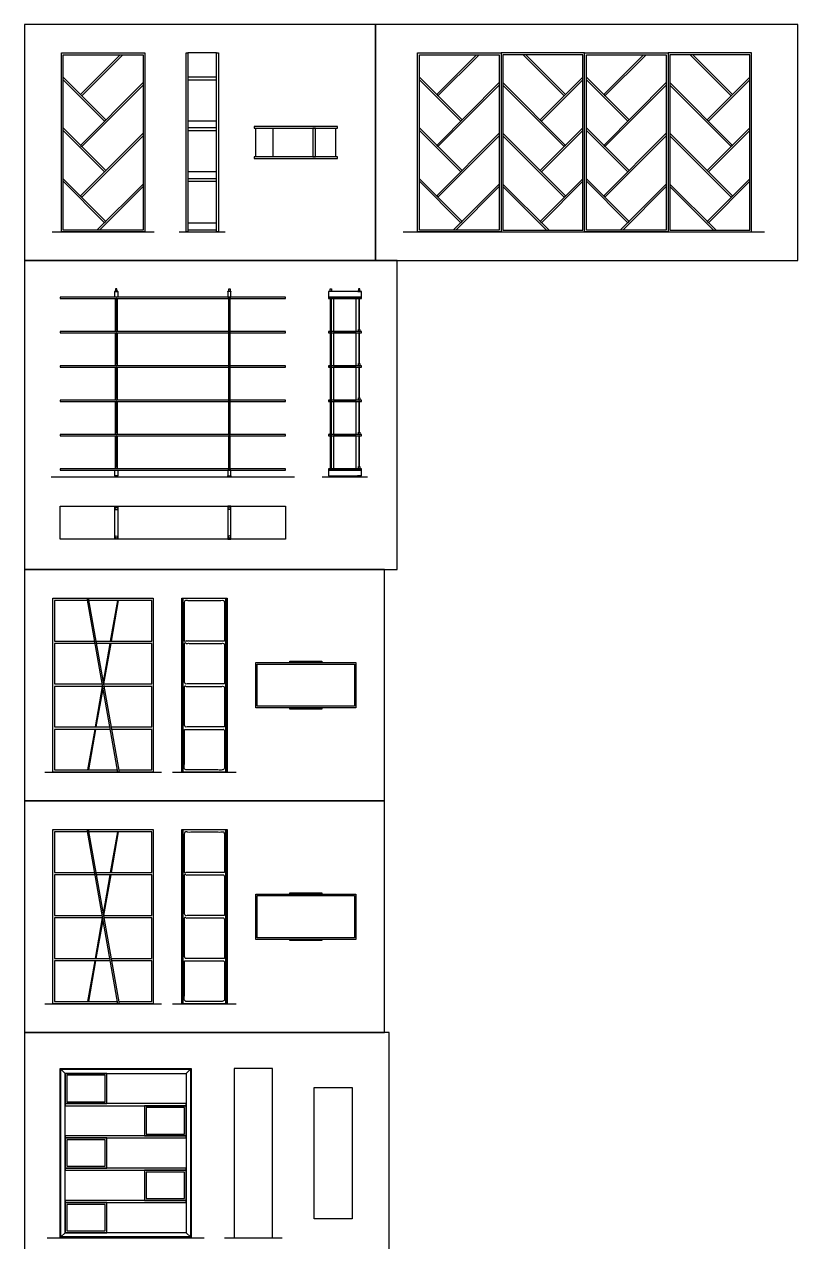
# Model space of a CAD drawing. Header units: millimetres. Extents: x 0.1 to 32.5, y -0.4 to 24.1.
# Drawn here: x 24.24 to 32.47, y 10.26 to 23.21 of the extents above; entities that cross this region are included whole.
import ezdxf

# ---------------------------------------------------------------- set-up
doc = ezdxf.new("R2010")
doc.units = ezdxf.units.MM
for name, color, linetype, true_color in [('2D$AG-DIAGRAM', 7, 'Continuous', 0xfecc66), ('2D$AG-FURNITURE', 7, 'Continuous', 0x66ccff), ('2D$X-VPRT', 6, 'Continuous', 0xff00ff)]:
    doc.layers.add(name, color=color, linetype=linetype, true_color=true_color)

msp = doc.modelspace()

# ---------------------------------------------------------------- linework, layer by layer
at = {"layer": '2D$AG-DIAGRAM'}
for points in [[(24.534, 21.004), (25.619, 21.004)], [(25.886, 21.004), (26.378, 21.004)], [(28.273, 21.004), (32.117, 21.004)], [(24.524, 18.4), (27.114, 18.4)], [(27.41, 18.4), (27.893, 18.4)], [(24.456, 15.255), (25.697, 15.255)], [(25.816, 15.255), (26.495, 15.255)], [(24.456, 12.791), (25.697, 12.791)], [(25.816, 12.791), (26.495, 12.791)], [(24.482, 10.302), (26.153, 10.302)], [(26.368, 10.302), (26.984, 10.302)]]:
    msp.add_lwpolyline(points, dxfattribs=at)
at = {"layer": '2D$AG-FURNITURE'}
msp.add_line((25.98, 21.103), (26.284, 21.103), dxfattribs=at)
for points in [[(24.632, 21.004), (24.632, 22.909), (25.521, 22.909), (25.521, 21.004)], [(24.651, 21.023), (24.651, 22.889), (25.502, 22.889), (25.502, 21.023)], [(25.98, 22.909), (25.98, 21.004), (25.961, 21.004), (25.961, 22.909)], [(26.304, 22.909), (26.304, 21.004), (26.284, 21.004), (26.284, 22.909)], [(28.425, 21.004), (28.425, 22.909), (29.314, 22.909), (29.314, 21.004)], [(28.444, 21.023), (28.444, 22.889), (29.295, 22.889), (29.295, 21.023)], [(30.203, 21.004), (30.203, 22.909), (29.314, 22.909), (29.314, 21.004)], [(30.184, 21.023), (30.184, 22.889), (29.333, 22.889), (29.333, 21.023)], [(30.203, 21.004), (30.203, 22.909), (31.092, 22.909), (31.092, 21.004)], [(30.222, 21.023), (30.222, 22.889), (31.073, 22.889), (31.073, 21.023)], [(31.981, 21.004), (31.981, 22.909), (31.092, 22.909), (31.092, 21.004)], [(31.962, 21.023), (31.962, 22.889), (31.111, 22.889), (31.111, 21.023)], [(26.284, 22.623), (26.284, 22.65), (25.98, 22.65), (25.98, 22.623)], [(26.284, 22.084), (26.284, 22.111), (25.98, 22.111), (25.98, 22.084)], [(26.684, 22.108), (27.573, 22.108), (27.573, 22.127), (26.684, 22.127)], [(27.311, 21.804), (27.338, 21.804), (27.338, 22.108), (27.311, 22.108)], [(26.684, 21.785), (27.573, 21.785), (27.573, 21.804), (26.684, 21.804)], [(26.284, 21.544), (26.284, 21.571), (25.98, 21.571), (25.98, 21.544)], [(26.284, 21.004), (26.284, 21.023), (25.98, 21.023), (25.98, 21.004)], [(25.2, 20.311), (25.2, 20.371), (25.234, 20.371), (25.234, 20.311)], [(25.224, 20.376), (25.224, 20.399), (25.21, 20.399), (25.21, 20.376), (25.203, 20.376), (25.203, 20.371), (25.232, 20.371), (25.232, 20.376)], [(26.438, 20.311), (26.438, 20.371), (26.404, 20.371), (26.404, 20.311)], [(26.414, 20.376), (26.414, 20.399), (26.428, 20.399), (26.428, 20.376), (26.436, 20.376), (26.436, 20.371), (26.406, 20.371), (26.406, 20.376)], [(27.476, 20.311), (27.827, 20.311), (27.827, 20.371), (27.476, 20.371)], [(27.494, 20.376), (27.494, 20.399), (27.508, 20.399), (27.508, 20.376), (27.515, 20.376), (27.515, 20.371), (27.486, 20.371), (27.486, 20.376)], [(27.81, 20.376), (27.81, 20.399), (27.796, 20.399), (27.796, 20.376), (27.788, 20.376), (27.788, 20.371), (27.817, 20.371), (27.817, 20.376)], [(24.619, 20.295), (27.019, 20.295), (27.019, 20.311), (24.619, 20.311)], [(25.22, 19.968), (25.22, 20.295), (25.214, 20.295), (25.214, 19.968)], [(26.418, 19.968), (26.418, 20.295), (26.424, 20.295), (26.424, 19.968)], [(27.476, 20.295), (27.827, 20.295), (27.827, 20.311), (27.476, 20.311)], [(27.497, 19.968), (27.497, 20.295), (27.504, 20.295), (27.504, 19.968)], [(27.531, 19.946), (27.772, 19.946), (27.772, 20.295), (27.531, 20.295)], [(27.806, 19.968), (27.806, 20.295), (27.8, 20.295), (27.8, 19.968)], [(24.619, 19.93), (27.019, 19.93), (27.019, 19.946), (24.619, 19.946)], [(25.22, 19.603), (25.22, 19.93), (25.214, 19.93), (25.214, 19.603)], [(26.418, 19.603), (26.418, 19.93), (26.424, 19.93), (26.424, 19.603)], [(27.476, 19.93), (27.827, 19.93), (27.827, 19.946), (27.476, 19.946)], [(27.497, 19.603), (27.497, 19.93), (27.504, 19.93), (27.504, 19.603)], [(27.531, 19.581), (27.772, 19.581), (27.772, 19.93), (27.531, 19.93)], [(27.806, 19.603), (27.806, 19.93), (27.8, 19.93), (27.8, 19.603)], [(24.619, 19.565), (27.019, 19.565), (27.019, 19.581), (24.619, 19.581)], [(25.22, 19.238), (25.22, 19.565), (25.214, 19.565), (25.214, 19.238)], [(26.418, 19.238), (26.418, 19.565), (26.424, 19.565), (26.424, 19.238)], [(27.476, 19.565), (27.827, 19.565), (27.827, 19.581), (27.476, 19.581)], [(27.497, 19.238), (27.497, 19.565), (27.504, 19.565), (27.504, 19.238)], [(27.531, 19.216), (27.772, 19.216), (27.772, 19.565), (27.531, 19.565)], [(27.806, 19.238), (27.806, 19.565), (27.8, 19.565), (27.8, 19.238)], [(24.619, 19.2), (27.019, 19.2), (27.019, 19.216), (24.619, 19.216)], [(25.22, 18.873), (25.22, 19.2), (25.214, 19.2), (25.214, 18.873)], [(26.418, 18.873), (26.418, 19.2), (26.424, 19.2), (26.424, 18.873)], [(27.476, 19.2), (27.827, 19.2), (27.827, 19.216), (27.476, 19.216)], [(27.497, 18.873), (27.497, 19.2), (27.504, 19.2), (27.504, 18.873)], [(27.531, 18.851), (27.772, 18.851), (27.772, 19.2), (27.531, 19.2)], [(27.806, 18.873), (27.806, 19.2), (27.8, 19.2), (27.8, 18.873)], [(24.619, 18.835), (27.019, 18.835), (27.019, 18.851), (24.619, 18.851)], [(25.22, 18.508), (25.22, 18.835), (25.214, 18.835), (25.214, 18.508)], [(26.418, 18.508), (26.418, 18.835), (26.424, 18.835), (26.424, 18.508)], [(27.476, 18.835), (27.827, 18.835), (27.827, 18.851), (27.476, 18.851)], [(27.497, 18.508), (27.497, 18.835), (27.504, 18.835), (27.504, 18.508)], [(27.531, 18.485), (27.772, 18.485), (27.772, 18.835), (27.531, 18.835)], [(27.806, 18.508), (27.806, 18.835), (27.8, 18.835), (27.8, 18.508)], [(24.619, 18.47), (27.019, 18.47), (27.019, 18.485), (24.619, 18.485)], [(25.2, 18.409), (25.2, 18.47), (25.234, 18.47), (25.234, 18.409)], [(26.438, 18.409), (26.438, 18.47), (26.404, 18.47), (26.404, 18.409)], [(27.476, 18.47), (27.827, 18.47), (27.827, 18.485), (27.476, 18.485)], [(27.476, 18.409), (27.827, 18.409), (27.827, 18.47), (27.476, 18.47)], [(24.619, 18.085), (27.019, 18.085), (27.019, 17.735), (24.619, 17.735)], [(25.234, 18.085), (25.234, 17.735), (25.2, 17.735), (25.2, 18.085)], [(26.404, 18.085), (26.404, 17.735), (26.438, 17.735), (26.438, 18.085)], [(24.543, 15.255), (24.543, 17.109), (25.61, 17.109), (25.61, 15.255)], [(25.233, 15.255), (24.906, 17.109), (24.919, 17.109), (25.246, 15.255)], [(25.927, 17.109), (25.927, 15.255), (25.914, 15.255), (25.914, 17.109)], [(25.927, 15.255), (25.927, 17.109), (26.384, 17.109), (26.384, 15.255)], [(26.397, 17.109), (26.397, 15.255), (26.384, 15.255), (26.384, 17.109)], [(26.702, 16.423), (27.769, 16.423), (27.769, 15.941), (26.702, 15.941)], [(26.718, 16.407), (27.753, 16.407), (27.753, 15.957), (26.718, 15.957)], [(27.392, 16.423), (27.065, 16.423), (27.065, 16.436), (27.392, 16.436)], [(27.405, 16.423), (27.392, 16.423), (27.392, 16.436), (27.405, 16.436)], [(27.065, 15.941), (27.078, 15.941), (27.078, 15.928), (27.065, 15.928)], [(27.078, 15.941), (27.405, 15.941), (27.405, 15.928), (27.078, 15.928)], [(24.543, 12.791), (24.543, 14.645), (25.61, 14.645), (25.61, 12.791)], [(25.233, 12.791), (24.906, 14.645), (24.919, 14.645), (25.246, 12.791)], [(25.927, 14.645), (25.927, 12.791), (25.914, 12.791), (25.914, 14.645)], [(25.927, 12.791), (25.927, 14.645), (26.384, 14.645), (26.384, 12.791)], [(26.397, 14.645), (26.397, 12.791), (26.384, 12.791), (26.384, 14.645)], [(26.702, 13.96), (27.769, 13.96), (27.769, 13.477), (26.702, 13.477)], [(26.718, 13.944), (27.753, 13.944), (27.753, 13.493), (26.718, 13.493)], [(27.392, 13.96), (27.065, 13.96), (27.065, 13.972), (27.392, 13.972)], [(27.405, 13.96), (27.392, 13.96), (27.392, 13.972), (27.405, 13.972)], [(27.065, 13.477), (27.078, 13.477), (27.078, 13.464), (27.065, 13.464)], [(27.078, 13.477), (27.405, 13.477), (27.405, 13.464), (27.078, 13.464)], [(24.619, 10.302), (24.619, 12.105), (26.016, 12.105), (26.016, 10.302)], [(24.628, 10.311), (24.628, 12.096), (26.006, 12.096), (26.006, 10.311)], [(24.673, 12.051), (24.673, 11.731), (25.117, 11.731), (25.117, 12.051)], [(24.673, 10.356), (24.673, 12.051), (25.962, 12.051), (25.962, 10.356)], [(26.473, 12.105), (26.473, 10.302), (26.88, 10.302), (26.88, 12.105)], [(24.692, 12.032), (24.692, 11.75), (25.098, 11.75), (25.098, 12.032)], [(27.73, 11.902), (27.73, 10.505), (27.324, 10.505), (27.324, 11.902)], [(24.673, 11.731), (24.673, 11.708), (25.962, 11.708), (25.962, 11.731)], [(25.517, 11.708), (25.517, 11.387), (25.962, 11.387), (25.962, 11.708)], [(25.536, 11.688), (25.536, 11.406), (25.943, 11.406), (25.943, 11.688)], [(24.673, 11.387), (24.673, 11.364), (25.962, 11.364), (25.962, 11.387)], [(24.673, 11.364), (24.673, 11.044), (25.117, 11.044), (25.117, 11.364)], [(24.692, 11.345), (24.692, 11.063), (25.098, 11.063), (25.098, 11.345)], [(24.673, 11.044), (24.673, 11.02), (25.962, 11.02), (25.962, 11.044)], [(25.517, 11.02), (25.517, 10.7), (25.962, 10.7), (25.962, 11.02)], [(25.536, 11.001), (25.536, 10.719), (25.943, 10.719), (25.943, 11.001)], [(24.673, 10.7), (24.673, 10.676), (25.962, 10.676), (25.962, 10.7)], [(24.673, 10.676), (24.673, 10.356), (25.117, 10.356), (25.117, 10.676)], [(24.692, 10.657), (24.692, 10.375), (25.098, 10.375), (25.098, 10.657)]]:
    msp.add_lwpolyline(points, close=True, dxfattribs=at)
for points in [[(25.259, 22.889), (24.836, 22.466), (24.849, 22.453), (25.286, 22.889)], [(26.284, 22.909), (25.98, 22.909)], [(29.052, 22.889), (28.629, 22.466), (28.642, 22.453), (29.079, 22.889)], [(29.577, 22.889), (30, 22.466), (29.987, 22.453), (29.55, 22.889)], [(30.83, 22.889), (30.407, 22.466), (30.42, 22.453), (30.857, 22.889)], [(31.355, 22.889), (31.778, 22.466), (31.765, 22.453), (31.328, 22.889)], [(24.651, 22.623), (25.092, 22.183), (25.105, 22.196), (24.651, 22.65)], [(25.502, 22.593), (24.836, 21.926), (24.849, 21.913), (25.502, 22.566)], [(28.444, 22.623), (28.885, 22.183), (28.898, 22.196), (28.444, 22.65)], [(29.295, 22.593), (28.629, 21.926), (28.642, 21.913), (29.295, 22.566)], [(29.333, 22.593), (30, 21.926), (29.987, 21.913), (29.333, 22.566)], [(30.184, 22.623), (29.744, 22.183), (29.73, 22.196), (30.184, 22.65)], [(30.222, 22.623), (30.663, 22.183), (30.676, 22.196), (30.222, 22.65)], [(31.073, 22.593), (30.407, 21.926), (30.42, 21.913), (31.073, 22.566)], [(31.111, 22.593), (31.778, 21.926), (31.765, 21.913), (31.111, 22.566)], [(31.962, 22.623), (31.522, 22.183), (31.508, 22.196), (31.962, 22.65)], [(26.284, 22.183), (25.98, 22.183)], [(24.651, 22.084), (25.092, 21.643), (25.105, 21.657), (24.651, 22.111)], [(25.502, 22.054), (24.836, 21.387), (24.849, 21.373), (25.502, 22.027)], [(26.703, 21.804), (26.703, 22.108)], [(26.888, 21.804), (26.888, 22.108)], [(27.554, 21.804), (27.554, 22.108)], [(28.444, 22.084), (28.885, 21.643), (28.898, 21.657), (28.444, 22.111)], [(29.295, 22.054), (28.629, 21.387), (28.642, 21.373), (29.295, 22.027)], [(29.333, 22.054), (30, 21.387), (29.987, 21.373), (29.333, 22.027)], [(30.184, 22.084), (29.744, 21.643), (29.73, 21.657), (30.184, 22.111)], [(30.222, 22.084), (30.663, 21.643), (30.676, 21.657), (30.222, 22.111)], [(31.073, 22.054), (30.407, 21.387), (30.42, 21.373), (31.073, 22.027)], [(31.111, 22.054), (31.778, 21.387), (31.765, 21.373), (31.111, 22.027)], [(31.962, 22.084), (31.522, 21.643), (31.508, 21.657), (31.962, 22.111)], [(26.284, 21.643), (25.98, 21.643)], [(24.651, 21.544), (25.092, 21.103), (25.105, 21.117), (24.651, 21.571)], [(25.502, 21.514), (25.011, 21.023)], [(28.444, 21.544), (28.885, 21.103), (28.898, 21.117), (28.444, 21.571)], [(29.295, 21.514), (28.804, 21.023)], [(29.333, 21.514), (29.825, 21.023)], [(30.184, 21.544), (29.744, 21.103), (29.73, 21.117), (30.184, 21.571)], [(30.222, 21.544), (30.663, 21.103), (30.676, 21.117), (30.222, 21.571)], [(31.073, 21.514), (30.582, 21.023)], [(31.111, 21.514), (31.603, 21.023)], [(31.962, 21.544), (31.522, 21.103), (31.508, 21.117), (31.962, 21.571)], [(25.038, 21.023), (25.502, 21.487)], [(28.831, 21.023), (29.295, 21.487)], [(29.798, 21.023), (29.333, 21.487)], [(30.609, 21.023), (31.073, 21.487)], [(31.576, 21.023), (31.111, 21.487)], [(25.209, 19.951), (25.209, 20.295), (25.225, 20.295), (25.225, 19.951)], [(26.429, 19.951), (26.429, 20.295), (26.413, 20.295), (26.413, 19.951)], [(25.225, 19.946), (25.209, 19.946)], [(25.209, 19.585), (25.209, 19.93), (25.225, 19.93), (25.225, 19.585)], [(26.413, 19.946), (26.429, 19.946)], [(26.429, 19.585), (26.429, 19.93), (26.413, 19.93), (26.413, 19.585)], [(25.225, 19.581), (25.209, 19.581)], [(25.209, 19.22), (25.209, 19.565), (25.225, 19.565), (25.225, 19.22)], [(26.413, 19.581), (26.429, 19.581)], [(26.429, 19.22), (26.429, 19.565), (26.413, 19.565), (26.413, 19.22)], [(25.225, 19.216), (25.209, 19.216)], [(25.209, 18.855), (25.209, 19.2), (25.225, 19.2), (25.225, 18.855)], [(26.413, 19.216), (26.429, 19.216)], [(26.429, 18.855), (26.429, 19.2), (26.413, 19.2), (26.413, 18.855)], [(25.225, 18.851), (25.209, 18.851)], [(25.209, 18.49), (25.209, 18.835), (25.225, 18.835), (25.225, 18.49)], [(26.413, 18.851), (26.429, 18.851)], [(26.429, 18.49), (26.429, 18.835), (26.413, 18.835), (26.413, 18.49)], [(25.225, 18.485), (25.209, 18.485)], [(26.413, 18.485), (26.429, 18.485)], [(24.91, 17.084), (24.559, 17.084), (24.559, 16.652), (24.987, 16.652)], [(25, 16.652), (25.594, 16.652), (25.594, 17.084), (24.923, 17.084)], [(25.229, 17.084), (25.153, 16.652)], [(25.166, 16.652), (25.242, 17.084)], [(24.991, 16.627), (24.559, 16.627), (24.559, 16.195), (25.067, 16.195)], [(25.08, 16.195), (25.594, 16.195), (25.594, 16.627), (25.004, 16.627)], [(25.148, 16.627), (25.076, 16.218)], [(25.085, 16.195), (25.161, 16.627)], [(25.072, 16.169), (24.559, 16.169), (24.559, 15.738), (25.148, 15.738)], [(25.068, 16.169), (24.991, 15.738)], [(25.004, 15.738), (25.076, 16.144)], [(25.161, 15.738), (25.594, 15.738), (25.594, 16.169), (25.085, 16.169)], [(25.152, 15.712), (24.559, 15.712), (24.559, 15.28), (25.228, 15.28)], [(24.987, 15.712), (24.911, 15.28)], [(24.924, 15.28), (25, 15.712)], [(25.241, 15.28), (25.594, 15.28), (25.594, 15.712), (25.165, 15.712)], [(24.91, 14.62), (24.559, 14.62), (24.559, 14.188), (24.987, 14.188)], [(25, 14.188), (25.594, 14.188), (25.594, 14.62), (24.923, 14.62)], [(25.229, 14.62), (25.153, 14.188)], [(25.166, 14.188), (25.242, 14.62)], [(24.991, 14.163), (24.559, 14.163), (24.559, 13.731), (25.067, 13.731)], [(25.08, 13.731), (25.594, 13.731), (25.594, 14.163), (25.004, 14.163)], [(25.148, 14.163), (25.076, 13.754)], [(25.085, 13.731), (25.161, 14.163)], [(25.072, 13.706), (24.559, 13.706), (24.559, 13.274), (25.148, 13.274)], [(25.068, 13.706), (24.991, 13.274)], [(25.004, 13.274), (25.076, 13.681)], [(25.161, 13.274), (25.594, 13.274), (25.594, 13.706), (25.085, 13.706)], [(25.152, 13.248), (24.559, 13.248), (24.559, 12.817), (25.228, 12.817)], [(24.987, 13.248), (24.911, 12.817)], [(24.924, 12.817), (25, 13.248)], [(25.241, 12.817), (25.594, 12.817), (25.594, 13.248), (25.165, 13.248)], [(24.628, 12.096), (24.673, 12.051)], [(25.962, 12.051), (26.006, 12.096)], [(24.628, 10.311), (24.673, 10.356)], [(25.962, 10.356), (26.006, 10.311)]]:
    msp.add_lwpolyline(points, dxfattribs=at)
at = {"layer": '2D$AG-FURNITURE', "extrusion": (0, 0, -1)}
for centre in [(-25.217, 18.061), (-26.421, 17.759)]:
    msp.add_circle(centre, 0.0114, dxfattribs=at)
at = {"layer": '2D$AG-FURNITURE'}
for centre in [(26.421, 18.061), (25.217, 17.759)]:
    msp.add_circle(centre, 0.0114, dxfattribs=at)
for points, knots in [([(25.224, 19.951), (25.224, 19.959), (25.224, 19.968), (25.217, 19.968), (25.21, 19.968), (25.21, 19.959), (25.21, 19.951), (25.208, 19.951), (25.206, 19.951), (25.206, 19.948), (25.206, 19.946), (25.217, 19.946), (25.229, 19.946), (25.229, 19.948), (25.229, 19.951), (25.226, 19.951), (25.224, 19.951)], [0, 0, 0, 0.0581911, 0.0581911, 0.081249, 0.081249, 0.1394402, 0.1394402, 0.1467806, 0.1467806, 0.1622967, 0.1622967, 0.2000355, 0.2000355, 0.2155516, 0.2155516, 0.222892, 0.222892, 0.222892]), ([(26.414, 19.951), (26.414, 19.959), (26.414, 19.968), (26.421, 19.968), (26.428, 19.968), (26.428, 19.959), (26.428, 19.951), (26.43, 19.951), (26.432, 19.951), (26.432, 19.948), (26.432, 19.946), (26.421, 19.946), (26.409, 19.946), (26.409, 19.948), (26.409, 19.951), (26.412, 19.951), (26.414, 19.951)], [0, 0, 0, 0.0581911, 0.0581911, 0.081249, 0.081249, 0.1394402, 0.1394402, 0.1467806, 0.1467806, 0.1622967, 0.1622967, 0.2000355, 0.2000355, 0.2155516, 0.2155516, 0.222892, 0.222892, 0.222892]), ([(27.494, 19.951), (27.494, 19.959), (27.494, 19.968), (27.501, 19.968), (27.508, 19.968), (27.508, 19.959), (27.508, 19.951), (27.51, 19.951), (27.512, 19.951), (27.512, 19.948), (27.512, 19.946), (27.501, 19.946), (27.489, 19.946), (27.489, 19.948), (27.489, 19.951), (27.491, 19.951), (27.494, 19.951)], [0, 0, 0, 0.0581911, 0.0581911, 0.081249, 0.081249, 0.1394402, 0.1394402, 0.1467806, 0.1467806, 0.1622967, 0.1622967, 0.2000355, 0.2000355, 0.2155516, 0.2155516, 0.222892, 0.222892, 0.222892]), ([(27.81, 19.951), (27.81, 19.959), (27.81, 19.968), (27.803, 19.968), (27.796, 19.968), (27.796, 19.959), (27.796, 19.951), (27.793, 19.951), (27.791, 19.951), (27.791, 19.948), (27.791, 19.946), (27.803, 19.946), (27.814, 19.946), (27.814, 19.948), (27.814, 19.951), (27.812, 19.951), (27.81, 19.951)], [0, 0, 0, 0.0581911, 0.0581911, 0.081249, 0.081249, 0.1394402, 0.1394402, 0.1467806, 0.1467806, 0.1622967, 0.1622967, 0.2000355, 0.2000355, 0.2155516, 0.2155516, 0.222892, 0.222892, 0.222892]), ([(25.224, 19.585), (25.224, 19.594), (25.224, 19.603), (25.217, 19.603), (25.21, 19.603), (25.21, 19.594), (25.21, 19.585), (25.208, 19.585), (25.206, 19.585), (25.206, 19.583), (25.206, 19.581), (25.217, 19.581), (25.229, 19.581), (25.229, 19.583), (25.229, 19.585), (25.226, 19.585), (25.224, 19.585)], [0, 0, 0, 0.0581911, 0.0581911, 0.081249, 0.081249, 0.1394402, 0.1394402, 0.1467806, 0.1467806, 0.1622967, 0.1622967, 0.2000355, 0.2000355, 0.2155516, 0.2155516, 0.222892, 0.222892, 0.222892]), ([(26.414, 19.585), (26.414, 19.594), (26.414, 19.603), (26.421, 19.603), (26.428, 19.603), (26.428, 19.594), (26.428, 19.585), (26.43, 19.585), (26.432, 19.585), (26.432, 19.583), (26.432, 19.581), (26.421, 19.581), (26.409, 19.581), (26.409, 19.583), (26.409, 19.585), (26.412, 19.585), (26.414, 19.585)], [0, 0, 0, 0.0581911, 0.0581911, 0.081249, 0.081249, 0.1394402, 0.1394402, 0.1467806, 0.1467806, 0.1622967, 0.1622967, 0.2000355, 0.2000355, 0.2155516, 0.2155516, 0.222892, 0.222892, 0.222892]), ([(27.494, 19.585), (27.494, 19.594), (27.494, 19.603), (27.501, 19.603), (27.508, 19.603), (27.508, 19.594), (27.508, 19.585), (27.51, 19.585), (27.512, 19.585), (27.512, 19.583), (27.512, 19.581), (27.501, 19.581), (27.489, 19.581), (27.489, 19.583), (27.489, 19.585), (27.491, 19.585), (27.494, 19.585)], [0, 0, 0, 0.0581911, 0.0581911, 0.081249, 0.081249, 0.1394402, 0.1394402, 0.1467806, 0.1467806, 0.1622967, 0.1622967, 0.2000355, 0.2000355, 0.2155516, 0.2155516, 0.222892, 0.222892, 0.222892]), ([(27.81, 19.585), (27.81, 19.594), (27.81, 19.603), (27.803, 19.603), (27.796, 19.603), (27.796, 19.594), (27.796, 19.585), (27.793, 19.585), (27.791, 19.585), (27.791, 19.583), (27.791, 19.581), (27.803, 19.581), (27.814, 19.581), (27.814, 19.583), (27.814, 19.585), (27.812, 19.585), (27.81, 19.585)], [0, 0, 0, 0.0581911, 0.0581911, 0.081249, 0.081249, 0.1394402, 0.1394402, 0.1467806, 0.1467806, 0.1622967, 0.1622967, 0.2000355, 0.2000355, 0.2155516, 0.2155516, 0.222892, 0.222892, 0.222892]), ([(25.224, 19.22), (25.224, 19.229), (25.224, 19.238), (25.217, 19.238), (25.21, 19.238), (25.21, 19.229), (25.21, 19.22), (25.208, 19.22), (25.206, 19.22), (25.206, 19.218), (25.206, 19.216), (25.217, 19.216), (25.229, 19.216), (25.229, 19.218), (25.229, 19.22), (25.226, 19.22), (25.224, 19.22)], [0, 0, 0, 0.0581911, 0.0581911, 0.081249, 0.081249, 0.1394402, 0.1394402, 0.1467806, 0.1467806, 0.1622967, 0.1622967, 0.2000355, 0.2000355, 0.2155516, 0.2155516, 0.222892, 0.222892, 0.222892]), ([(26.414, 19.22), (26.414, 19.229), (26.414, 19.238), (26.421, 19.238), (26.428, 19.238), (26.428, 19.229), (26.428, 19.22), (26.43, 19.22), (26.432, 19.22), (26.432, 19.218), (26.432, 19.216), (26.421, 19.216), (26.409, 19.216), (26.409, 19.218), (26.409, 19.22), (26.412, 19.22), (26.414, 19.22)], [0, 0, 0, 0.0581911, 0.0581911, 0.081249, 0.081249, 0.1394402, 0.1394402, 0.1467806, 0.1467806, 0.1622967, 0.1622967, 0.2000355, 0.2000355, 0.2155516, 0.2155516, 0.222892, 0.222892, 0.222892]), ([(27.494, 19.22), (27.494, 19.229), (27.494, 19.238), (27.501, 19.238), (27.508, 19.238), (27.508, 19.229), (27.508, 19.22), (27.51, 19.22), (27.512, 19.22), (27.512, 19.218), (27.512, 19.216), (27.501, 19.216), (27.489, 19.216), (27.489, 19.218), (27.489, 19.22), (27.491, 19.22), (27.494, 19.22)], [0, 0, 0, 0.0581911, 0.0581911, 0.081249, 0.081249, 0.1394402, 0.1394402, 0.1467806, 0.1467806, 0.1622967, 0.1622967, 0.2000355, 0.2000355, 0.2155516, 0.2155516, 0.222892, 0.222892, 0.222892]), ([(27.81, 19.22), (27.81, 19.229), (27.81, 19.238), (27.803, 19.238), (27.796, 19.238), (27.796, 19.229), (27.796, 19.22), (27.793, 19.22), (27.791, 19.22), (27.791, 19.218), (27.791, 19.216), (27.803, 19.216), (27.814, 19.216), (27.814, 19.218), (27.814, 19.22), (27.812, 19.22), (27.81, 19.22)], [0, 0, 0, 0.0581911, 0.0581911, 0.081249, 0.081249, 0.1394402, 0.1394402, 0.1467806, 0.1467806, 0.1622967, 0.1622967, 0.2000355, 0.2000355, 0.2155516, 0.2155516, 0.222892, 0.222892, 0.222892]), ([(25.224, 18.855), (25.224, 18.864), (25.224, 18.873), (25.217, 18.873), (25.21, 18.873), (25.21, 18.864), (25.21, 18.855), (25.208, 18.855), (25.206, 18.855), (25.206, 18.853), (25.206, 18.851), (25.217, 18.851), (25.229, 18.851), (25.229, 18.853), (25.229, 18.855), (25.226, 18.855), (25.224, 18.855)], [0, 0, 0, 0.0581911, 0.0581911, 0.081249, 0.081249, 0.1394402, 0.1394402, 0.1467806, 0.1467806, 0.1622967, 0.1622967, 0.2000355, 0.2000355, 0.2155516, 0.2155516, 0.222892, 0.222892, 0.222892]), ([(26.414, 18.855), (26.414, 18.864), (26.414, 18.873), (26.421, 18.873), (26.428, 18.873), (26.428, 18.864), (26.428, 18.855), (26.43, 18.855), (26.432, 18.855), (26.432, 18.853), (26.432, 18.851), (26.421, 18.851), (26.409, 18.851), (26.409, 18.853), (26.409, 18.855), (26.412, 18.855), (26.414, 18.855)], [0, 0, 0, 0.0581911, 0.0581911, 0.081249, 0.081249, 0.1394402, 0.1394402, 0.1467806, 0.1467806, 0.1622967, 0.1622967, 0.2000355, 0.2000355, 0.2155516, 0.2155516, 0.222892, 0.222892, 0.222892]), ([(27.494, 18.855), (27.494, 18.864), (27.494, 18.873), (27.501, 18.873), (27.508, 18.873), (27.508, 18.864), (27.508, 18.855), (27.51, 18.855), (27.512, 18.855), (27.512, 18.853), (27.512, 18.851), (27.501, 18.851), (27.489, 18.851), (27.489, 18.853), (27.489, 18.855), (27.491, 18.855), (27.494, 18.855)], [0, 0, 0, 0.0581911, 0.0581911, 0.081249, 0.081249, 0.1394402, 0.1394402, 0.1467806, 0.1467806, 0.1622967, 0.1622967, 0.2000355, 0.2000355, 0.2155516, 0.2155516, 0.222892, 0.222892, 0.222892]), ([(27.81, 18.855), (27.81, 18.864), (27.81, 18.873), (27.803, 18.873), (27.796, 18.873), (27.796, 18.864), (27.796, 18.855), (27.793, 18.855), (27.791, 18.855), (27.791, 18.853), (27.791, 18.851), (27.803, 18.851), (27.814, 18.851), (27.814, 18.853), (27.814, 18.855), (27.812, 18.855), (27.81, 18.855)], [0, 0, 0, 0.0581911, 0.0581911, 0.081249, 0.081249, 0.1394402, 0.1394402, 0.1467806, 0.1467806, 0.1622967, 0.1622967, 0.2000355, 0.2000355, 0.2155516, 0.2155516, 0.222892, 0.222892, 0.222892]), ([(25.224, 18.49), (25.224, 18.499), (25.224, 18.508), (25.217, 18.508), (25.21, 18.508), (25.21, 18.499), (25.21, 18.49), (25.208, 18.49), (25.206, 18.49), (25.206, 18.488), (25.206, 18.485), (25.217, 18.485), (25.229, 18.485), (25.229, 18.488), (25.229, 18.49), (25.226, 18.49), (25.224, 18.49)], [0, 0, 0, 0.0581911, 0.0581911, 0.081249, 0.081249, 0.1394402, 0.1394402, 0.1467806, 0.1467806, 0.1622967, 0.1622967, 0.2000355, 0.2000355, 0.2155516, 0.2155516, 0.222892, 0.222892, 0.222892]), ([(26.414, 18.49), (26.414, 18.499), (26.414, 18.508), (26.421, 18.508), (26.428, 18.508), (26.428, 18.499), (26.428, 18.49), (26.43, 18.49), (26.432, 18.49), (26.432, 18.488), (26.432, 18.485), (26.421, 18.485), (26.409, 18.485), (26.409, 18.488), (26.409, 18.49), (26.412, 18.49), (26.414, 18.49)], [0, 0, 0, 0.0581911, 0.0581911, 0.081249, 0.081249, 0.1394402, 0.1394402, 0.1467806, 0.1467806, 0.1622967, 0.1622967, 0.2000355, 0.2000355, 0.2155516, 0.2155516, 0.222892, 0.222892, 0.222892]), ([(27.494, 18.49), (27.494, 18.499), (27.494, 18.508), (27.501, 18.508), (27.508, 18.508), (27.508, 18.499), (27.508, 18.49), (27.51, 18.49), (27.512, 18.49), (27.512, 18.488), (27.512, 18.485), (27.501, 18.485), (27.489, 18.485), (27.489, 18.488), (27.489, 18.49), (27.491, 18.49), (27.494, 18.49)], [0, 0, 0, 0.0581911, 0.0581911, 0.081249, 0.081249, 0.1394402, 0.1394402, 0.1467806, 0.1467806, 0.1622967, 0.1622967, 0.2000355, 0.2000355, 0.2155516, 0.2155516, 0.222892, 0.222892, 0.222892]), ([(27.81, 18.49), (27.81, 18.499), (27.81, 18.508), (27.803, 18.508), (27.796, 18.508), (27.796, 18.499), (27.796, 18.49), (27.793, 18.49), (27.791, 18.49), (27.791, 18.488), (27.791, 18.485), (27.803, 18.485), (27.814, 18.485), (27.814, 18.488), (27.814, 18.49), (27.812, 18.49), (27.81, 18.49)], [0, 0, 0, 0.0581911, 0.0581911, 0.081249, 0.081249, 0.1394402, 0.1394402, 0.1467806, 0.1467806, 0.1622967, 0.1622967, 0.2000355, 0.2000355, 0.2155516, 0.2155516, 0.222892, 0.222892, 0.222892]), ([(26.368, 16.652), (26.368, 16.868), (26.368, 17.084), (26.156, 17.084), (25.943, 17.084), (25.943, 16.868), (25.943, 16.652), (26.156, 16.652), (26.368, 16.652)], [3.818566, 3.818566, 3.818566, 4.277486, 4.277486, 4.88778, 4.88778, 5.127217, 5.127217, 6.52305, 6.52305, 6.52305]), ([(26.368, 16.195), (26.368, 16.411), (26.368, 16.627), (26.156, 16.627), (25.943, 16.627), (25.943, 16.411), (25.943, 16.195), (26.156, 16.195), (26.368, 16.195)], [3.33265, 3.33265, 3.33265, 3.791571, 3.791571, 5.187404, 5.187404, 5.426841, 5.426841, 6.822674, 6.822674, 6.822674]), ([(26.368, 15.738), (26.368, 15.953), (26.368, 16.169), (26.156, 16.169), (25.943, 16.169), (25.943, 15.953), (25.943, 15.738), (26.156, 15.738), (26.368, 15.738)], [2.846735, 2.846735, 2.846735, 3.305655, 3.305655, 4.701489, 4.701489, 4.940925, 4.940925, 6.336758, 6.336758, 6.336758]), ([(25.943, 15.712), (25.943, 15.496), (25.943, 15.28), (26.156, 15.28), (26.368, 15.28), (26.368, 15.496), (26.368, 15.712), (26.156, 15.712), (25.943, 15.712)], [1.760563, 1.760563, 1.760563, 2, 2, 2.360819, 2.360819, 2.81974, 2.81974, 4.215573, 4.215573, 4.215573]), ([(26.368, 14.188), (26.368, 14.404), (26.368, 14.62), (26.156, 14.62), (25.943, 14.62), (25.943, 14.404), (25.943, 14.188), (26.156, 14.188), (26.368, 14.188)], [3.818566, 3.818566, 3.818566, 4.277486, 4.277486, 4.88778, 4.88778, 5.127217, 5.127217, 6.52305, 6.52305, 6.52305]), ([(26.368, 13.731), (26.368, 13.947), (26.368, 14.163), (26.156, 14.163), (25.943, 14.163), (25.943, 13.947), (25.943, 13.731), (26.156, 13.731), (26.368, 13.731)], [3.33265, 3.33265, 3.33265, 3.791571, 3.791571, 5.187404, 5.187404, 5.426841, 5.426841, 6.822674, 6.822674, 6.822674]), ([(26.368, 13.274), (26.368, 13.49), (26.368, 13.706), (26.156, 13.706), (25.943, 13.706), (25.943, 13.49), (25.943, 13.274), (26.156, 13.274), (26.368, 13.274)], [2.846735, 2.846735, 2.846735, 3.305655, 3.305655, 4.701489, 4.701489, 4.940925, 4.940925, 6.336758, 6.336758, 6.336758]), ([(25.943, 13.248), (25.943, 13.032), (25.943, 12.817), (26.156, 12.817), (26.368, 12.817), (26.368, 13.032), (26.368, 13.248), (26.156, 13.248), (25.943, 13.248)], [1.760563, 1.760563, 1.760563, 2, 2, 2.360819, 2.360819, 2.81974, 2.81974, 4.215573, 4.215573, 4.215573])]:
    msp.add_open_spline(points, degree=2, knots=knots, dxfattribs=at)
for points in [[(25.234, 18.409), (25.234, 18.4), (25.225, 18.4), (25.217, 18.4), (25.21, 18.4), (25.2, 18.4), (25.2, 18.409), (25.217, 18.409), (25.234, 18.409)], [(26.404, 18.409), (26.404, 18.4), (26.413, 18.4), (26.421, 18.4), (26.429, 18.4), (26.438, 18.4), (26.438, 18.409), (26.421, 18.409), (26.404, 18.409)], [(27.484, 18.409), (27.484, 18.4), (27.493, 18.4), (27.501, 18.4), (27.508, 18.4), (27.518, 18.4), (27.518, 18.409), (27.501, 18.409), (27.484, 18.409)], [(27.82, 18.409), (27.82, 18.4), (27.81, 18.4), (27.803, 18.4), (27.795, 18.4), (27.786, 18.4), (27.786, 18.409), (27.803, 18.409), (27.82, 18.409)]]:
    msp.add_rational_spline(points, [1, 0.707106781187, 1, 1, 1, 0.707106781187, 1, 1, 1], degree=2, knots=[0, 0, 0, 0.0490874, 0.0490874, 0.0740172, 0.0740172, 0.1231045, 0.1231045, 0.2354641, 0.2354641, 0.2354641], dxfattribs=at)
at = {"layer": '2D$X-VPRT'}
for points in [[(24.238, 20.699), (27.977, 20.699), (27.977, 23.213), (24.238, 23.213)], [(27.977, 20.699), (32.472, 20.699), (32.472, 23.213), (27.977, 23.213)], [(24.238, 17.414), (28.208, 17.414), (28.208, 20.699), (24.238, 20.699)], [(24.238, 14.95), (28.073, 14.95), (28.073, 17.414), (24.238, 17.414)], [(24.238, 12.486), (28.073, 12.486), (28.073, 14.95), (24.238, 14.95)], [(24.238, 9.921), (28.123, 9.921), (28.123, 12.486), (24.238, 12.486)]]:
    msp.add_lwpolyline(points, close=True, dxfattribs=at)

doc.saveas('drawing.dxf')
